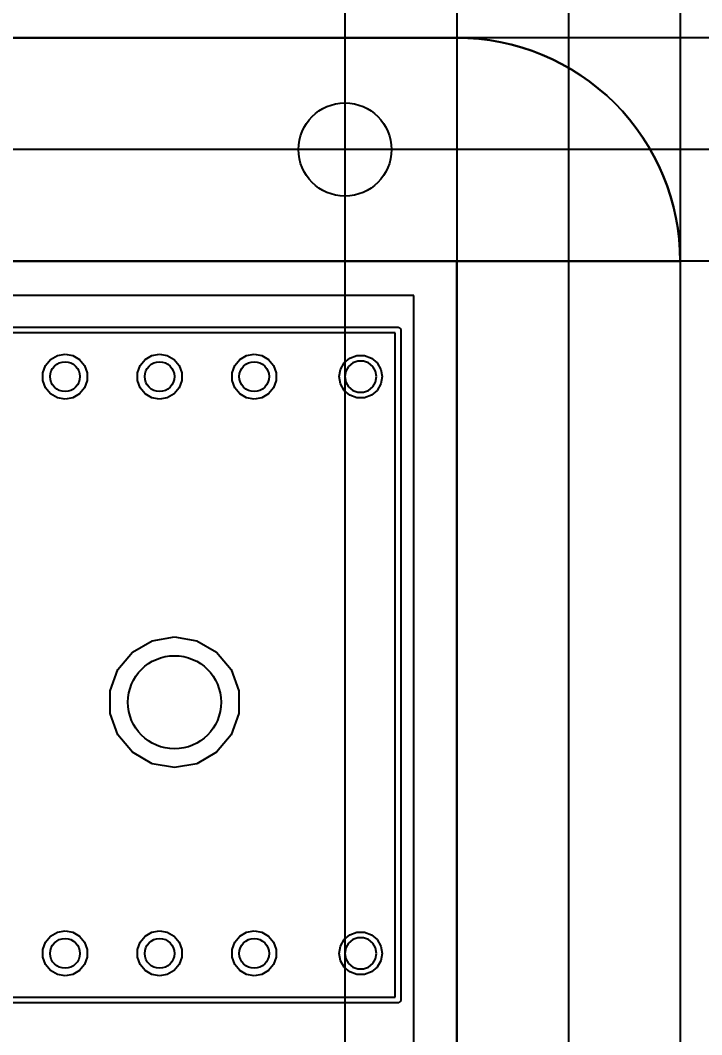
# Model space of a CAD drawing. Header units: millimetres. Extents: x 71 to 299, y 93 to 256.
# Drawn here: x 256.56 to 274.86, y 208.85 to 236.1 of the extents above; entities that cross this region are included whole.
import ezdxf

# ---------------------------------------------------------------- set-up
doc = ezdxf.new("R2010")
doc.units = ezdxf.units.MM
for name, color, linetype in [('BLACK', 7, 'Continuous'), ('PCB', 4, 'Continuous'), ('PCB_参照', 4, 'Continuous'), ('上壁', 4, 'Continuous'), ('下壁1', 142, 'Continuous'), ('下壁2', 2, 'Continuous'), ('中壁', 6, 'Continuous'), ('裏面', 3, 'Continuous')]:
    doc.layers.add(name, color=color, linetype=linetype)
doc.layers.add('化粧板', color=1, linetype='Continuous', transparency=0.6)
doc.layers.add('補助線', color=4, linetype='Continuous', transparency=0.6)
doc.layers.add('寸法', color=7, linetype='Continuous', true_color=0xffbdf8)
doc.styles.get("Standard").update_dxf_attribs({"font": 'arial.ttf', "height": 0.138})
doc.dimstyles.new('JIS-1', dxfattribs={"dimtxt": 2.5, "dimasz": 2.5, "dimexe": 1.25, "dimexo": 0.625, "dimtad": 1, "dimtxsty": 'Standard', "dimblk": 'OPEN', "dimcen": 2.5, "dimadec": 0, "dimazin": 0, "dimtfac": 1, "dimtmove": 0, "dimatfit": 3, "dimldrblk": 'OPEN', "dimfxl": 1, "dimarcsym": 0})

# ---------------------------------------------------------------- blocks, each defined once
blk = doc.blocks.new('PCB外形')
at = {"layer": 'BLACK'}
for p, q in [((202.925, -28.075), (35.5, -28.075)), ((202.925, -145.925), (202.925, -28.075))]:
    blk.add_line(p, q, dxfattribs=at)
blk = doc.blocks.new('PCB詳細')
at = {"layer": 'BLACK'}
for p, q in [((154.5, -28.925), (202.5, -28.925)), ((202.425, -29.075), (154.575, -29.075)), ((202.425, -46.925), (202.425, -29.075)), ((202.5, -28.925), (202.506, -28.9261)), ((202.506, -28.9261), (202.513, -28.9261)), ((202.513, -28.9261), (202.519, -28.9284)), ((202.519, -28.9284), (202.526, -28.9295)), ((202.526, -28.9295), (202.531, -28.9328)), ((202.531, -28.9328), (202.537, -28.935)), ((202.537, -28.935), (202.543, -28.9393)), ((202.543, -28.9393), (202.548, -28.9425)), ((202.548, -28.9425), (202.552, -28.9476)), ((202.552, -28.9476), (202.557, -28.9518)), ((202.557, -28.9518), (202.561, -28.9575)), ((202.561, -28.9575), (202.565, -28.9625)), ((202.565, -28.9625), (202.567, -28.9687)), ((202.567, -28.9687), (202.57, -28.9743)), ((202.57, -28.9743), (202.572, -28.9808)), ((202.572, -28.9808), (202.574, -28.987)), ((202.574, -28.987), (202.574, -28.9935)), ((202.574, -28.9935), (202.575, -29)), ((202.575, -29), (202.575, -47)), ((193.173, -29.7926), (193.354, -29.688)), ((193.354, -29.688), (193.56, -29.6517)), ((193.56, -29.6517), (193.766, -29.688)), ((193.766, -29.688), (193.947, -29.7926)), ((195.713, -29.7926), (195.894, -29.688)), ((195.894, -29.688), (196.1, -29.6517)), ((196.1, -29.6517), (196.306, -29.688)), ((196.306, -29.688), (196.487, -29.7926)), ((198.253, -29.7926), (198.434, -29.688)), ((198.434, -29.688), (198.64, -29.6517)), ((198.64, -29.6517), (198.846, -29.688)), ((198.846, -29.688), (199.027, -29.7926)), ((201.212, -29.756), (201.4, -29.6877)), ((201.4, -29.6877), (201.6, -29.6877)), ((201.6, -29.6877), (201.787, -29.756)), ((192.967, -30.1494), (193.038, -29.9529)), ((193.038, -29.9529), (193.173, -29.7926)), ((193.947, -29.7926), (194.082, -29.9529)), ((194.082, -29.9529), (194.153, -30.1494)), ((195.507, -30.1494), (195.578, -29.9529)), ((195.578, -29.9529), (195.713, -29.7926)), ((196.487, -29.7926), (196.622, -29.9529)), ((196.622, -29.9529), (196.693, -30.1494)), ((198.047, -30.1494), (198.118, -29.9529)), ((198.118, -29.9529), (198.253, -29.7926)), ((199.027, -29.7926), (199.162, -29.9529)), ((199.162, -29.9529), (199.233, -30.1494)), ((200.96, -30.0573), (201.06, -29.8844)), ((201.06, -29.8844), (201.212, -29.756)), ((201.287, -29.8859), (201.174, -29.9808)), ((201.426, -29.8355), (201.287, -29.8859)), ((201.574, -29.8355), (201.426, -29.8355)), ((201.712, -29.8859), (201.574, -29.8355)), ((201.826, -29.9808), (201.712, -29.8859)), ((201.787, -29.756), (201.94, -29.8844)), ((201.94, -29.8844), (202.04, -30.0573)), ((192.967, -30.3586), (192.967, -30.1494)), ((194.153, -30.1494), (194.153, -30.3586)), ((195.507, -30.3586), (195.507, -30.1494)), ((196.693, -30.1494), (196.693, -30.3586)), ((198.047, -30.3586), (198.047, -30.1494)), ((199.233, -30.1494), (199.233, -30.3586)), ((200.925, -30.254), (200.96, -30.0573)), ((201.101, -30.1086), (201.075, -30.254)), ((201.174, -29.9808), (201.101, -30.1086)), ((201.899, -30.1086), (201.826, -29.9808)), ((201.925, -30.254), (201.899, -30.1086)), ((202.04, -30.0573), (202.075, -30.254)), ((193.038, -30.5551), (192.967, -30.3586)), ((194.153, -30.3586), (194.082, -30.5551)), ((195.578, -30.5551), (195.507, -30.3586)), ((196.693, -30.3586), (196.622, -30.5551)), ((198.118, -30.5551), (198.047, -30.3586)), ((199.233, -30.3586), (199.162, -30.5551)), ((200.96, -30.4507), (200.925, -30.254)), ((201.06, -30.6236), (200.96, -30.4507)), ((201.075, -30.254), (201.101, -30.3994)), ((201.101, -30.3994), (201.174, -30.5272)), ((201.826, -30.5272), (201.899, -30.3994)), ((201.899, -30.3994), (201.925, -30.254)), ((202.04, -30.4507), (201.94, -30.6236)), ((202.075, -30.254), (202.04, -30.4507)), ((193.173, -30.7154), (193.038, -30.5551)), ((193.354, -30.82), (193.173, -30.7154)), ((193.947, -30.7154), (193.766, -30.82)), ((194.082, -30.5551), (193.947, -30.7154)), ((195.713, -30.7154), (195.578, -30.5551)), ((195.894, -30.82), (195.713, -30.7154)), ((196.487, -30.7154), (196.306, -30.82)), ((196.622, -30.5551), (196.487, -30.7154)), ((198.253, -30.7154), (198.118, -30.5551)), ((198.434, -30.82), (198.253, -30.7154)), ((199.027, -30.7154), (198.846, -30.82)), ((199.162, -30.5551), (199.027, -30.7154)), ((201.212, -30.752), (201.06, -30.6236)), ((201.174, -30.5272), (201.287, -30.6221)), ((201.4, -30.8203), (201.212, -30.752)), ((201.287, -30.6221), (201.426, -30.6725)), ((201.426, -30.6725), (201.574, -30.6725)), ((201.574, -30.6725), (201.712, -30.6221)), ((201.787, -30.752), (201.6, -30.8203)), ((201.712, -30.6221), (201.826, -30.5272)), ((201.94, -30.6236), (201.787, -30.752)), ((193.56, -30.8563), (193.354, -30.82)), ((193.766, -30.82), (193.56, -30.8563)), ((196.1, -30.8563), (195.894, -30.82)), ((196.306, -30.82), (196.1, -30.8563)), ((198.64, -30.8563), (198.434, -30.82)), ((198.846, -30.82), (198.64, -30.8563)), ((201.6, -30.8203), (201.4, -30.8203)), ((195.899, -37.3493), (196.5, -37.2433)), ((196.5, -37.2433), (197.101, -37.3493)), ((195.371, -37.6543), (195.899, -37.3493)), ((197.101, -37.3493), (197.629, -37.6543)), ((194.979, -38.1217), (195.371, -37.6543)), ((197.629, -37.6543), (198.021, -38.1217)), ((194.77, -38.695), (194.979, -38.1217)), ((198.021, -38.1217), (198.23, -38.695)), ((194.77, -39.305), (194.77, -38.695)), ((198.23, -38.695), (198.23, -39.305)), ((194.979, -39.8783), (194.77, -39.305)), ((198.23, -39.305), (198.021, -39.8783)), ((195.371, -40.3457), (194.979, -39.8783)), ((198.021, -39.8783), (197.629, -40.3457)), ((195.899, -40.6507), (195.371, -40.3457)), ((197.629, -40.3457), (197.101, -40.6507)), ((196.5, -40.7567), (195.899, -40.6507)), ((197.101, -40.6507), (196.5, -40.7567)), ((193.173, -45.2846), (193.354, -45.18)), ((193.354, -45.18), (193.56, -45.1437)), ((193.56, -45.1437), (193.766, -45.18)), ((193.766, -45.18), (193.947, -45.2846)), ((195.713, -45.2846), (195.894, -45.18)), ((195.894, -45.18), (196.1, -45.1437)), ((196.1, -45.1437), (196.306, -45.18)), ((196.306, -45.18), (196.487, -45.2846)), ((198.253, -45.2846), (198.434, -45.18)), ((198.434, -45.18), (198.64, -45.1437)), ((198.64, -45.1437), (198.846, -45.18)), ((198.846, -45.18), (199.027, -45.2846)), ((201.212, -45.248), (201.4, -45.1797)), ((201.4, -45.1797), (201.6, -45.1797)), ((201.6, -45.1797), (201.787, -45.248)), ((192.967, -45.6414), (193.038, -45.4449)), ((193.038, -45.4449), (193.173, -45.2846)), ((193.947, -45.2846), (194.082, -45.4449)), ((194.082, -45.4449), (194.153, -45.6414)), ((195.507, -45.6414), (195.578, -45.4449)), ((195.578, -45.4449), (195.713, -45.2846)), ((196.487, -45.2846), (196.622, -45.4449)), ((196.622, -45.4449), (196.693, -45.6414)), ((198.047, -45.6414), (198.118, -45.4449)), ((198.118, -45.4449), (198.253, -45.2846)), ((199.027, -45.2846), (199.162, -45.4449)), ((199.162, -45.4449), (199.233, -45.6414)), ((200.96, -45.5493), (201.06, -45.3764)), ((201.06, -45.3764), (201.212, -45.248)), ((201.174, -45.4728), (201.101, -45.6006)), ((201.287, -45.3779), (201.174, -45.4728)), ((201.426, -45.3275), (201.287, -45.3779)), ((201.574, -45.3275), (201.426, -45.3275)), ((201.712, -45.3779), (201.574, -45.3275)), ((201.826, -45.4728), (201.712, -45.3779)), ((201.787, -45.248), (201.94, -45.3764)), ((201.899, -45.6006), (201.826, -45.4728)), ((201.94, -45.3764), (202.04, -45.5493)), ((192.967, -45.8506), (192.967, -45.6414)), ((194.153, -45.6414), (194.153, -45.8506)), ((195.507, -45.8506), (195.507, -45.6414)), ((196.693, -45.6414), (196.693, -45.8506)), ((198.047, -45.8506), (198.047, -45.6414)), ((199.233, -45.6414), (199.233, -45.8506)), ((200.925, -45.746), (200.96, -45.5493)), ((200.96, -45.9427), (200.925, -45.746)), ((201.101, -45.6006), (201.075, -45.746)), ((201.075, -45.746), (201.101, -45.8914)), ((201.925, -45.746), (201.899, -45.6006)), ((201.899, -45.8914), (201.925, -45.746)), ((202.04, -45.5493), (202.075, -45.746)), ((202.075, -45.746), (202.04, -45.9427)), ((193.038, -46.0471), (192.967, -45.8506)), ((193.173, -46.2074), (193.038, -46.0471)), ((194.082, -46.0471), (193.947, -46.2074)), ((194.153, -45.8506), (194.082, -46.0471)), ((195.578, -46.0471), (195.507, -45.8506)), ((195.713, -46.2074), (195.578, -46.0471)), ((196.622, -46.0471), (196.487, -46.2074)), ((196.693, -45.8506), (196.622, -46.0471)), ((198.118, -46.0471), (198.047, -45.8506)), ((198.253, -46.2074), (198.118, -46.0471)), ((199.162, -46.0471), (199.027, -46.2074)), ((199.233, -45.8506), (199.162, -46.0471)), ((201.06, -46.1156), (200.96, -45.9427)), ((201.101, -45.8914), (201.174, -46.0192)), ((201.174, -46.0192), (201.287, -46.1141)), ((201.712, -46.1141), (201.826, -46.0192)), ((201.826, -46.0192), (201.899, -45.8914)), ((202.04, -45.9427), (201.94, -46.1156)), ((193.354, -46.312), (193.173, -46.2074)), ((193.56, -46.3483), (193.354, -46.312)), ((193.766, -46.312), (193.56, -46.3483)), ((193.947, -46.2074), (193.766, -46.312)), ((195.894, -46.312), (195.713, -46.2074)), ((196.1, -46.3483), (195.894, -46.312)), ((196.306, -46.312), (196.1, -46.3483)), ((196.487, -46.2074), (196.306, -46.312)), ((198.434, -46.312), (198.253, -46.2074)), ((198.64, -46.3483), (198.434, -46.312)), ((198.846, -46.312), (198.64, -46.3483)), ((199.027, -46.2074), (198.846, -46.312)), ((201.212, -46.244), (201.06, -46.1156)), ((201.4, -46.3123), (201.212, -46.244)), ((201.287, -46.1141), (201.426, -46.1645)), ((201.6, -46.3123), (201.4, -46.3123)), ((201.426, -46.1645), (201.574, -46.1645)), ((201.574, -46.1645), (201.712, -46.1141)), ((201.787, -46.244), (201.6, -46.3123)), ((201.94, -46.1156), (201.787, -46.244)), ((202.5, -47.075), (154.5, -47.075)), ((154.575, -46.925), (202.425, -46.925)), ((202.506, -47.0739), (202.5, -47.075)), ((202.513, -47.0739), (202.506, -47.0739)), ((202.519, -47.0716), (202.513, -47.0739)), ((202.526, -47.0705), (202.519, -47.0716)), ((202.531, -47.0672), (202.526, -47.0705)), ((202.537, -47.065), (202.531, -47.0672)), ((202.543, -47.0607), (202.537, -47.065)), ((202.548, -47.0575), (202.543, -47.0607)), ((202.552, -47.0524), (202.548, -47.0575)), ((202.557, -47.0482), (202.552, -47.0524)), ((202.561, -47.0425), (202.557, -47.0482)), ((202.565, -47.0375), (202.561, -47.0425)), ((202.567, -47.0313), (202.565, -47.0375)), ((202.57, -47.0257), (202.567, -47.0313)), ((202.572, -47.0192), (202.57, -47.0257)), ((202.574, -47.013), (202.572, -47.0192)), ((202.575, -47), (202.574, -47.0065)), ((202.574, -47.0065), (202.574, -47.013))]:
    blk.add_line(p, q, dxfattribs=at)
for centre, radius in [((193.56, -30.254), 0.4), ((196.1, -30.254), 0.4), ((198.64, -30.254), 0.4), ((196.5, -39), 1.25), ((193.56, -45.746), 0.4), ((196.1, -45.746), 0.4), ((198.64, -45.746), 0.4)]:
    blk.add_circle(centre, radius, dxfattribs=at)
at = {"linetype": 'ByBlock'}
blk.add_blockref('PCB外形', (0, 0), dxfattribs=at)
blk = doc.blocks.new('A$C28663')
at = {"layer": 'PCB'}
blk.add_blockref('PCB詳細', (-35.075, 145.925), dxfattribs=at)
blk = doc.blocks.new('_OPEN')
at = {"color": 0, "linetype": 'ByBlock', "lineweight": -2}
for p, q in [((-1, 0.166667), (0, 0)), ((-1, -0.166667), (0, 0)), ((0, 0), (-1, 0))]:
    blk.add_line(p, q, dxfattribs=at)
blk = doc.blocks.new('*D10')
at = {"layer": 'Defpoints', "color": 0}
for p in [(162.199, 206.874), (281.115, 206.874), (162.199, 205.594)]:
    blk.add_point(p, dxfattribs=at)
at = {"layer": '寸法', "color": 0, "lineweight": -2}
for p, q in [((281.115, 205.594), (281.115, 213.47)), ((162.824, 206.874), (282.365, 206.874)), ((281.115, 205.594), (281.115, 206.874)), ((162.824, 205.594), (282.365, 205.594)), ((281.115, 203.094), (281.115, 200.594))]:
    blk.add_line(p, q, dxfattribs=at)
at = {"layer": '寸法', "color": 0, "lineweight": -2, "xscale": 2.5, "yscale": 2.5, "zscale": 2.5}
for p, rotation in [((281.115, 206.874), 270), ((281.115, 205.594), 90)]:
    blk.add_blockref('_OPEN', p, dxfattribs=dict(at, rotation=rotation))
at = {"layer": '寸法', "color": 0, "insert": (280.407, 212.672), "char_height": 0.138, "attachment_point": 5, "rotation": 90}
blk.add_mtext('1,28', dxfattribs=at)

msp = doc.modelspace()

# ---------------------------------------------------------------- linework, layer by layer
at = {"layer": '上壁'}
msp.add_lwpolyline([(268.277, 235.63), (131.828, 235.63), (131.828, 229.63), (274.277, 229.63, 0.414214)], format="xyb", close=True, dxfattribs=at)
msp.add_circle((265.277, 232.63), 1.25, dxfattribs=at)
at = {"layer": '下壁1'}
msp.add_lwpolyline([(268.277, 235.63), (131.828, 235.63), (131.828, 229.63), (274.277, 229.63, 0.414214)], format="xyb", close=True, dxfattribs=at)
msp.add_circle((265.277, 232.63), 1.25, dxfattribs=at)
at = {"layer": '下壁2'}
msp.add_lwpolyline([(92.172, 229.63), (274.277, 229.63, 0.414214), (268.277, 235.63), (98.172, 235.63, 0.414214)], format="xyb", close=True, dxfattribs=at)
msp.add_lwpolyline([(274.277, 229.63), (274.277, 109.757), (268.277, 109.757), (268.277, 229.63), (274.198, 229.63)], dxfattribs=at)
msp.add_circle((265.277, 232.63), 1.25, dxfattribs=at)
at = {"layer": '中壁'}
msp.add_lwpolyline([(268.277, 235.63), (131.828, 235.63), (131.828, 229.63), (274.277, 229.63, 0.414214)], format="xyb", close=True, dxfattribs=at)
msp.add_lwpolyline([(268.277, 235.63), (131.828, 235.63), (131.828, 229.63), (274.277, 229.63, 0.414214)], format="xyb", close=True, dxfattribs=at)
msp.add_circle((265.277, 232.63), 1.25, dxfattribs=at)
msp.add_circle((265.277, 232.63), 1.25, dxfattribs=at)
at = {"layer": '化粧板'}
msp.add_lwpolyline([(268.277, 103.757), (98.172, 103.757, -0.414214), (92.172, 109.757), (92.172, 229.63, -0.414214), (98.172, 235.63), (268.277, 235.63, -0.414214), (274.277, 229.63), (274.277, 109.757, -0.414214)], format="xyb", close=True, dxfattribs=at)
msp.add_circle((265.277, 232.63), 1.25, dxfattribs=at)
at = {"layer": '裏面'}
msp.add_lwpolyline([(268.277, 103.757), (98.172, 103.757, -0.414214), (92.172, 109.757), (92.172, 229.63, -0.414214), (98.172, 235.63), (268.277, 235.63, -0.414214), (274.277, 229.63), (274.277, 109.757, -0.414214)], format="xyb", close=True, dxfattribs=at)
for centre in [(265.277, 232.63), (260.699, 217.782)]:
    msp.add_circle(centre, 1.25, dxfattribs=at)
at = {"layer": '補助線'}
for p, q in [((265.277, 255.926), (265.277, 92.68)), ((268.277, 255.926), (268.277, 92.68)), ((271.277, 255.926), (271.277, 92.68)), ((274.277, 255.926), (274.277, 92.68)), ((296.141, 235.63), (74.851, 235.63)), ((296.141, 232.63), (74.851, 232.63)), ((296.141, 229.63), (74.851, 229.63))]:
    msp.add_line(p, q, dxfattribs=at)

# ---------------------------------------------------------------- block references
at = {"layer": 'PCB_参照'}
msp.add_blockref('A$C28663', (99.274, 110.857), dxfattribs=at)

# ---------------------------------------------------------------- dimensions: what is measured, and where the dimension line sits
at = {"layer": '寸法'}
dim = msp.add_linear_dim(base=(281.115, 206.874), p1=(162.199, 205.594), p2=(162.199, 206.874), angle=90, dimstyle='JIS-1', override={"dimlfac": 1}, dxfattribs=at)
dim.commit()
dim.dimension.update_dxf_attribs({"geometry": '*D10', "text_midpoint": (280.407, 212.672)})

doc.saveas('drawing.dxf')
